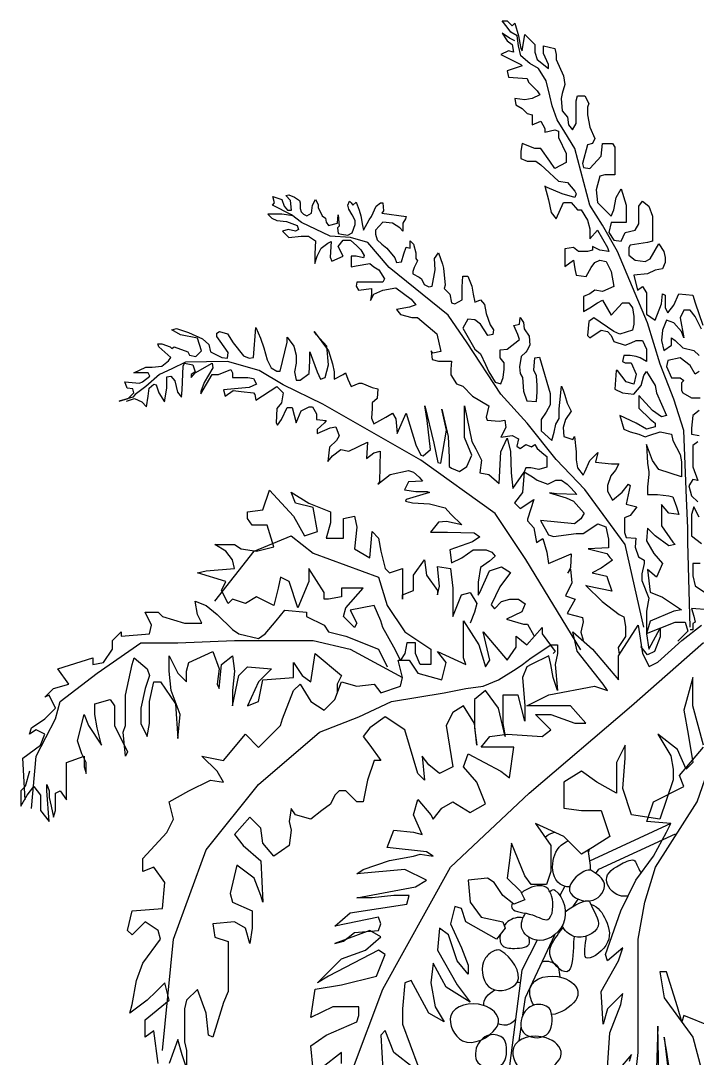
# Model space of a CAD drawing. Header units: metres. Extents: x -109 to 591, y -5 to 592.
# Drawn here: x 515.646 to 516.591, y 9.124 to 10.574 of the extents above; entities that cross this region are included whole.
import ezdxf

# ---------------------------------------------------------------- set-up
doc = ezdxf.new("R2010")
doc.units = ezdxf.units.M
doc.header["$LTSCALE"] = 0.03
doc.layers.add('ARBOLES', color=118, linetype='Continuous')

# ---------------------------------------------------------------- blocks, each defined once
blk = doc.blocks.new('palm1')
at = {"layer": 'ARBOLES', "color": 104}
for points in [[(295.7854, 23.1446), (295.7903, 23.3101), (295.7903, 23.3369), (295.7927, 23.3953), (295.7976, 23.5267), (295.817, 23.5875), (295.8438, 23.6557), (295.8682, 23.736), (295.9266, 23.8747), (295.9559, 23.9258), (295.9802, 23.9647), (296.0094, 24.0742), (296.0289, 24.1059), (296.0435, 24.1302), (296.0533, 24.157), (296.0581, 24.1765), (296.0654, 24.2057), (296.08, 24.23), (296.0971, 24.2397), (296.1141, 24.2543), (296.119, 24.2738), (296.1214, 24.2933), (296.1336, 24.3006), (296.1409, 24.3103), (296.1507, 24.3225), (296.1409, 24.3225), (296.1312, 24.3127), (296.1263, 24.3176), (296.119, 24.2933), (296.1166, 24.2787), (296.1141, 24.2689), (296.1117, 24.2641), (296.1068, 24.2957), (296.0874, 24.2762), (296.0874, 24.2665), (296.0874, 24.2616), (296.0825, 24.247), (296.0606, 24.23), (296.0606, 24.2373), (296.0703, 24.2592), (296.0703, 24.2738), (296.0484, 24.2689), (296.046, 24.2568), (296.046, 24.247), (296.0313, 24.2154), (296.0289, 24.1984), (296.0338, 24.1813), (296.0362, 24.1716), (296.0338, 24.1473), (296.024, 24.1351), (296.0216, 24.1205), (296.0143, 24.1107), (296.007, 24.1229), (296.007, 24.1521), (296.007, 24.1667), (296.0046, 24.1765), (295.9899, 24.1765), (295.9826, 24.1619), (295.9851, 24.1546), (295.9851, 24.14), (295.9802, 24.1156), (295.9705, 24.0937), (295.9753, 24.084), (295.9851, 24.0815), (295.9948, 24.045), (295.9924, 24.0377), (295.9802, 24.0353), (295.9583, 24.0596), (295.9559, 24.084), (295.9485, 24.084), (295.9364, 24.084), (295.9315, 24.0767), (295.9315, 24.0669), (295.9315, 24.0548), (295.9315, 24.0377), (295.9315, 24.0231), (295.951, 24.0231), (295.9607, 24.0207), (295.968, 23.9939), (295.9656, 23.9696), (295.9583, 23.9623), (295.9388, 23.9428), (295.9339, 23.955), (295.9291, 23.9793), (295.9193, 23.9964), (295.9096, 23.9647), (295.9096, 23.9404), (295.9096, 23.9307), (295.9388, 23.9307), (295.9437, 23.9112), (295.9339, 23.8966), (295.9193, 23.8942), (295.912, 23.9112), (295.8925, 23.9161), (295.8852, 23.9282), (295.8852, 23.9623), (295.8779, 23.972), (295.8658, 23.9623), (295.8584, 23.9428), (295.8584, 23.9234), (295.8584, 23.8942), (295.8682, 23.8917), (295.9023, 23.8869), (295.9047, 23.882), (295.9047, 23.8674), (295.8925, 23.8577), (295.8731, 23.8552), (295.8633, 23.8601), (295.8463, 23.8893), (295.8365, 23.8747), (295.8341, 23.8625), (295.8341, 23.8528), (295.839, 23.8406), (295.8536, 23.8382), (295.8682, 23.8309), (295.895, 23.8285), (295.8877, 23.7993), (295.8779, 23.8066), (295.8706, 23.7944), (295.8706, 23.7652), (295.8706, 23.753), (295.8536, 23.7408), (295.8414, 23.7725), (295.839, 23.792), (295.8341, 23.7895), (295.8341, 23.7652), (295.8292, 23.7555), (295.817, 23.7701), (295.8073, 23.792), (295.7805, 23.7895), (295.7757, 23.7749), (295.761, 23.7311)], [(295.7635, 23.7238), (295.7757, 23.7482), (295.7854, 23.7603), (295.7976, 23.7603), (295.8049, 23.7457), (295.7976, 23.7068), (295.8024, 23.7189), (295.817, 23.736), (295.8317, 23.7408), (295.839, 23.7214), (295.8414, 23.7019), (295.8365, 23.6824), (295.8219, 23.6922), (295.8219, 23.7068), (295.8146, 23.7019), (295.8, 23.6873), (295.7781, 23.6824), (295.7683, 23.6727)], [(295.7683, 23.6411), (295.7757, 23.6362), (295.7854, 23.6532), (295.8049, 23.6678), (295.8292, 23.663), (295.8317, 23.6508), (295.8219, 23.6289), (295.8049, 23.6289), (295.7976, 23.624), (295.8024, 23.6192), (295.8024, 23.6046), (295.8, 23.5997), (295.783, 23.59), (295.7659, 23.59)], [(295.7683, 23.5656), (295.7805, 23.5559), (295.783, 23.5316), (295.783, 23.5194), (295.7683, 23.517)], [(295.7708, 23.5048), (295.7805, 23.4975), (295.7805, 23.4561), (295.7708, 23.4294), (295.7805, 23.4318), (295.7878, 23.4196), (295.783, 23.4002), (295.7708, 23.388)], [(295.7683, 23.3588), (295.7781, 23.3783), (295.783, 23.3636), (295.783, 23.3369), (295.783, 23.3223), (295.7635, 23.3077)], [(295.7659, 23.2687), (295.7805, 23.2687), (295.7805, 23.2444), (295.7757, 23.2249), (295.7537, 23.2103)], [(295.7489, 23.1787), (295.783, 23.1811), (295.7781, 23.1665), (295.7757, 23.1544), (295.7805, 23.1519), (295.7805, 23.1398), (295.7854, 23.1398)], [(296.1263, 24.2835), (296.1361, 24.2884), (296.1507, 24.2981), (296.1409, 24.2835), (296.1312, 24.2762), (296.1287, 24.2616), (296.1385, 24.2641), (296.1531, 24.2568), (296.1141, 24.2373), (296.1117, 24.2349), (296.1409, 24.2251), (296.1385, 24.213), (296.102, 24.2105), (296.0995, 24.2032), (296.0825, 24.1862), (296.0776, 24.1789), (296.0922, 24.1716), (296.1068, 24.1692), (296.1263, 24.1716), (296.1239, 24.1594), (296.1117, 24.1521), (296.102, 24.1424), (296.0922, 24.14), (296.0922, 24.1205), (296.0752, 24.1278), (296.0679, 24.1132), (296.0679, 24.1059), (296.0484, 24.1107), (296.0411, 24.1083), (296.0411, 24.0961), (296.0265, 24.0645), (296.0265, 24.0475), (296.0484, 24.0353), (296.0581, 24.0499), (296.0752, 24.0742), (296.0874, 24.0742), (296.1117, 24.084), (296.1141, 24.0694), (296.1141, 24.0548), (296.102, 24.0499), (296.0922, 24.0499), (296.0849, 24.0499), (296.0752, 24.0426), (296.0679, 24.0353), (296.0411, 24.011), (296.024, 24.0085), (296.0094, 23.9915), (296.007, 23.9866), (296.0094, 23.9793), (296.0338, 23.9866), (296.063, 23.9988), (296.0679, 24.0012), (296.0606, 23.9745), (296.0557, 23.9501), (296.046, 23.938), (296.0313, 23.9696), (296.0167, 23.9696), (296.0046, 23.955), (295.9973, 23.955), (295.9851, 23.9355), (295.9802, 23.9185), (295.9802, 23.899), (295.9656, 23.9161), (295.9559, 23.899), (295.9461, 23.882), (295.9437, 23.8747), (295.9607, 23.8771), (295.9753, 23.8844), (295.9753, 23.8771), (295.9851, 23.8747), (295.9948, 23.8747), (296.0021, 23.8747), (296.0119, 23.882), (296.0289, 23.8796), (296.0289, 23.865), (296.0289, 23.8455), (296.0119, 23.8577), (296.0094, 23.8406), (296.007, 23.8285), (295.9875, 23.826), (295.9778, 23.8431), (295.9705, 23.8528), (295.9607, 23.8577), (295.9485, 23.8552), (295.9388, 23.8358), (295.9339, 23.8066), (295.9559, 23.7968), (295.9705, 23.7993), (295.9802, 23.792), (295.9924, 23.7871), (295.9924, 23.7579), (295.9802, 23.7652), (295.9656, 23.7749), (295.9559, 23.7798), (295.9388, 23.7506), (295.9169, 23.7749), (295.9047, 23.7749), (295.8974, 23.7652), (295.895, 23.7482), (295.895, 23.7335), (295.8974, 23.7214), (295.9218, 23.7141), (295.9339, 23.7189), (295.9729, 23.7457), (295.9826, 23.7384), (295.9851, 23.7116), (295.9802, 23.7068), (295.9583, 23.7214), (295.9461, 23.7189), (295.9388, 23.7116), (295.9339, 23.6995), (295.912, 23.6922), (295.8998, 23.697), (295.8901, 23.7019), (295.8779, 23.7019), (295.8706, 23.6849), (295.8706, 23.6751), (295.8706, 23.6605), (295.8828, 23.6678), (295.8901, 23.6703), (295.9023, 23.6727), (295.9145, 23.6727), (295.9169, 23.6605), (295.912, 23.6581), (295.8998, 23.6581), (295.8901, 23.6362), (295.895, 23.6167), (295.9096, 23.6216), (295.9266, 23.6435), (295.9291, 23.6435), (295.9315, 23.607), (295.9169, 23.5997), (295.895, 23.5973), (295.8804, 23.6143), (295.8755, 23.6338), (295.8706, 23.6411), (295.8536, 23.6143), (295.8511, 23.5997), (295.8317, 23.5559), (295.8414, 23.5535), (295.8584, 23.5656), (295.8852, 23.5948), (295.8852, 23.5705), (295.8633, 23.5486), (295.8536, 23.5413), (295.8536, 23.534), (295.8706, 23.5291), (295.8901, 23.5413), (295.9218, 23.5559), (295.9145, 23.5291), (295.9023, 23.5243), (295.8852, 23.5194), (295.8731, 23.5145), (295.8658, 23.517), (295.8438, 23.5243), (295.8219, 23.5194), (295.8195, 23.5072), (295.8049, 23.4805), (295.8024, 23.4659), (295.8024, 23.4367), (295.8463, 23.4513), (295.8584, 23.4683), (295.8706, 23.4999), (295.8682, 23.4634), (295.8658, 23.4464), (295.8658, 23.4415), (295.8682, 23.4172), (295.8682, 23.4026), (295.8487, 23.4026), (295.8268, 23.4002), (295.8195, 23.3977), (295.8122, 23.3783), (295.8073, 23.3636), (295.8268, 23.3661), (295.8414, 23.3831), (295.8414, 23.3417), (295.8195, 23.3101), (295.8146, 23.3052), (295.8268, 23.3028), (295.8536, 23.3223), (295.8682, 23.3369), (295.8706, 23.3125), (295.856, 23.2882), (295.839, 23.2687), (295.8511, 23.242), (295.8682, 23.2566), (295.8633, 23.2128), (295.839, 23.203), (295.8024, 23.1787), (295.817, 23.1763), (295.8633, 23.1568), (295.8706, 23.1325), (295.8146, 23.1544), (295.7951, 23.1544), (295.7903, 23.1373), (295.8097, 23.1179)], [(295.8755, 23.1446), (295.912, 23.3052), (295.9899, 23.4123), (296.046, 23.4707), (296.102, 23.5413), (296.1531, 23.5973), (296.2188, 23.697), (296.2554, 23.7506), (296.3698, 23.8431), (296.4112, 23.8917), (296.4453, 23.9015), (296.4843, 23.9039), (296.5403, 23.9307), (296.5598, 23.9453), (296.5963, 23.9647), (296.5929, 23.969), (296.596, 23.9815), (296.5787, 23.9753), (296.574, 23.9627), (296.5677, 23.9548), (296.5599, 23.9548), (296.5615, 23.9737), (296.5709, 23.9831), (296.5646, 23.9847), (296.5536, 23.98), (296.5442, 23.9737), (296.5426, 23.969), (296.5426, 23.958), (296.541, 23.9517), (296.5363, 23.947), (296.5301, 23.9439), (296.5206, 23.9486), (296.5191, 23.9643), (296.5128, 23.9753), (296.5081, 23.9658), (296.5081, 23.9596), (296.5002, 23.9439), (296.4939, 23.9392), (296.4924, 23.9313), (296.4877, 23.925), (296.4704, 23.9297), (296.4688, 23.9454), (296.4672, 23.9235), (296.4704, 23.9203), (296.4688, 23.9093), (296.4625, 23.9078), (296.45, 23.9062), (296.4421, 23.9109), (296.4358, 23.9266), (296.4358, 23.9344), (296.4421, 23.9454), (296.4484, 23.9564), (296.45, 23.9643), (296.4468, 23.9721), (296.4437, 23.969), (296.4405, 23.9643), (296.4343, 23.9705), (296.428, 23.9548), (296.4248, 23.9439), (296.4217, 23.925), (296.4201, 23.9156), (296.4091, 23.936), (296.4044, 23.9423), (296.395, 23.9627), (296.3871, 23.969), (296.3824, 23.969), (296.3809, 23.9533), (296.384, 23.9486), (296.3369, 23.9423), (296.3385, 23.9376), (296.3432, 23.9297), (296.3432, 23.914), (296.3495, 23.9203), (296.3636, 23.9297), (296.3824, 23.9313), (296.3966, 23.9156), (296.3966, 23.9078), (296.3934, 23.8968), (296.384, 23.8889), (296.3746, 23.8811), (296.3589, 23.8623), (296.3557, 23.8528), (296.3463, 23.8544), (296.3416, 23.8701), (296.3369, 23.8827), (296.329, 23.8811), (296.329, 23.8952), (296.3228, 23.8889), (296.3181, 23.8717), (296.3181, 23.8607), (296.3149, 23.856), (296.3212, 23.8434), (296.3243, 23.8356), (296.3243, 23.8309), (296.3118, 23.8246), (296.3071, 23.8215), (296.3023, 23.8105), (296.2929, 23.8058), (296.2866, 23.8073), (296.2804, 23.8387), (296.2819, 23.8607), (296.2741, 23.8717), (296.2662, 23.8497), (296.2647, 23.8419), (296.2615, 23.8089), (296.2631, 23.8026), (296.2521, 23.7916), (296.249, 23.7744), (296.2427, 23.7728), (296.2285, 23.7807), (296.2285, 23.8058), (296.227, 23.8262), (296.2175, 23.8262), (296.2097, 23.8073), (296.2066, 23.7916), (296.2034, 23.7759), (296.1924, 23.7807), (296.1846, 23.7712), (296.1814, 23.754), (296.1736, 23.732), (296.1673, 23.7226), (296.1689, 23.7132), (296.1783, 23.7116), (296.1924, 23.7336), (296.2034, 23.7414), (296.2175, 23.743), (296.227, 23.7257), (296.2034, 23.6849), (296.1924, 23.6755), (296.183, 23.6551), (296.1767, 23.641), (296.1642, 23.6206), (296.1532, 23.6174), (296.1485, 23.63), (296.1469, 23.6457), (296.1469, 23.6582), (296.1547, 23.6677), (296.1547, 23.6834), (296.1406, 23.6849), (296.117, 23.7038), (296.1202, 23.7132), (296.128, 23.7304), (296.117, 23.7336), (296.1155, 23.7461), (296.1092, 23.7367), (296.1076, 23.7242), (296.0982, 23.71), (296.0966, 23.6928), (296.1029, 23.6818), (296.1045, 23.6786), (296.1139, 23.6708), (296.117, 23.6504), (296.1155, 23.6378), (296.1108, 23.63), (296.1092, 23.6033), (296.1029, 23.5845), (296.0841, 23.5829), (296.0825, 23.6017), (296.0825, 23.6143), (296.0841, 23.6331), (296.0888, 23.6441), (296.0872, 23.6677), (296.0778, 23.6692), (296.0746, 23.6582), (296.0574, 23.5986), (296.0574, 23.5766), (296.0652, 23.5625), (296.0746, 23.5484), (296.0746, 23.5264), (296.0542, 23.5076), (296.0495, 23.5233), (296.0464, 23.539), (296.0401, 23.55), (296.0401, 23.5688), (296.0385, 23.5813), (296.0354, 23.6127), (296.0322, 23.6049), (296.0291, 23.5955), (296.0244, 23.5798), (296.0165, 23.5641), (296.0275, 23.5484), (296.0322, 23.5327), (296.0307, 23.5154), (296.0134, 23.5092), (296.0103, 23.5154), (296.0071, 23.4856), (296.0071, 23.4825), (296.0071, 23.4699), (296.004, 23.4542), (295.993, 23.4401), (295.9898, 23.4464), (295.9804, 23.4684), (295.9647, 23.484), (295.9694, 23.4652), (295.938, 23.4621), (295.9239, 23.4621), (295.9302, 23.4495), (295.9396, 23.4385), (295.9459, 23.4197), (295.9459, 23.4087), (295.9365, 23.3915), (295.9176, 23.4071), (295.905, 23.4228), (295.9019, 23.4197), (295.9098, 23.3836), (295.8893, 23.3789), (295.9019, 23.3616), (295.9129, 23.3569), (295.9129, 23.3287), (295.9098, 23.3193), (295.8909, 23.3177), (295.8925, 23.3004), (295.886, 23.2813), (295.875, 23.275), (295.875, 23.2687), (295.8797, 23.2483), (295.8797, 23.2358), (295.8656, 23.2013), (295.8703, 23.1762), (295.8703, 23.1714), (295.8703, 23.151), (295.8703, 23.1322), (295.8656, 23.1024), (295.8436, 23.1432), (295.8436, 23.1259), (295.8546, 23.0977), (295.8687, 23.0914), (295.8813, 23.1071)], [(296.5567, 23.9437), (296.5787, 23.9469), (296.6054, 23.9469), (296.5976, 23.939), (296.5882, 23.9343), (296.5693, 23.9328), (296.5489, 23.9249), (296.5458, 23.9171), (296.552, 23.9139), (296.5662, 23.9171), (296.5772, 23.9139), (296.5646, 23.9014), (296.541, 23.9045), (296.5269, 23.9045), (296.5128, 23.8951), (296.5143, 23.87), (296.5143, 23.8512), (296.5096, 23.8653), (296.5018, 23.881), (296.4892, 23.8904), (296.4829, 23.8935), (296.4845, 23.8637), (296.4814, 23.8559), (296.4594, 23.8653), (296.4688, 23.8841), (296.4594, 23.8967), (296.4452, 23.8967), (296.4327, 23.8857), (296.4248, 23.8778), (296.4186, 23.8668), (296.4201, 23.8621), (296.4343, 23.8653), (296.4437, 23.8653), (296.4437, 23.8449), (296.4343, 23.8464), (296.4076, 23.8512), (296.3997, 23.8449), (296.3903, 23.8386), (296.3793, 23.8213), (296.3824, 23.8151), (296.4013, 23.8151), (296.4327, 23.8151), (296.4343, 23.8072), (296.4295, 23.7994), (296.4044, 23.8025), (296.4044, 23.7915), (296.406, 23.779), (296.3997, 23.7915), (296.3824, 23.7994), (296.3573, 23.8041), (296.3275, 23.7821), (296.318, 23.7711), (296.3306, 23.7664), (296.3557, 23.7617), (296.3479, 23.7523), (296.3259, 23.746), (296.3149, 23.746), (296.2772, 23.7146), (296.2694, 23.6801), (296.2851, 23.677), (296.2882, 23.6817), (296.2866, 23.6644), (296.2741, 23.6613), (296.249, 23.6613), (296.2505, 23.6456), (296.2505, 23.6346), (296.2395, 23.6173), (296.227, 23.6126), (296.2081, 23.5938), (296.1767, 23.5749), (296.1814, 23.553), (296.1799, 23.5467), (296.1563, 23.5451), (296.1453, 23.5467), (296.1437, 23.5326), (296.1532, 23.5137), (296.1312, 23.5169), (296.1186, 23.5106), (296.1218, 23.4965), (296.1155, 23.4918), (296.1045, 23.4996), (296.0935, 23.4949), (296.0872, 23.4996), (296.0825, 23.4918), (296.0699, 23.4808), (296.0636, 23.4761), (296.0636, 23.4557), (296.0794, 23.451), (296.0951, 23.4541), (296.1045, 23.4541), (296.1076, 23.4463), (296.0919, 23.4368), (296.0825, 23.4306), (296.0621, 23.4227), (296.0464, 23.4306), (296.0354, 23.4306), (296.0244, 23.4227), (296.0165, 23.4149), (296.0055, 23.4023), (296.0448, 23.4039), (296.0589, 23.4055), (296.026, 23.396), (296.0118, 23.3898), (295.9914, 23.3662), (295.9977, 23.3552), (296.0103, 23.3458), (296.0762, 23.3521), (296.0605, 23.3239), (296.0511, 23.3207), (296.0071, 23.327), (295.993, 23.327), (295.9647, 23.3458), (295.949, 23.3395), (295.9443, 23.316), (295.9443, 23.2987), (295.9836, 23.2972), (295.9474, 23.2878), (295.9412, 23.2799), (295.9364, 23.2752), (295.9584, 23.2595), (295.9757, 23.2501), (295.9474, 23.2438), (295.9459, 23.2391), (295.9378, 23.215), (295.9849, 23.2244), (295.9881, 23.2259), (295.9567, 23.1946), (295.9237, 23.1694), (295.9143, 23.1647), (295.9111, 23.1459), (295.9111, 23.1271), (295.9252, 23.1051), (295.9237, 23.0925)]]:
    blk.add_lwpolyline(points, dxfattribs=at)
at = {"layer": 'ARBOLES', "color": 85}
for points in [[(295.9977, 23.1006), (296.1045, 23.2764), (296.1642, 23.3658), (296.3087, 23.4694), (296.4987, 23.5777), (296.5756, 23.6154), (296.6227, 23.6436), (296.684, 23.6609), (296.7656, 23.6593), (296.7923, 23.6467), (296.8159, 23.6358), (296.8426, 23.6122), (296.863, 23.5965), (296.8677, 23.5918), (296.8944, 23.584), (296.8771, 23.5887), (296.8708, 23.595), (296.8661, 23.5997), (296.8677, 23.6075), (296.8787, 23.6091), (296.8834, 23.6216), (296.8551, 23.6185), (296.8489, 23.6216), (296.8347, 23.6326), (296.8379, 23.6389), (296.8661, 23.6389), (296.8426, 23.6499), (296.83, 23.6499), (296.8112, 23.6515), (296.7986, 23.6624), (296.7939, 23.6687), (296.8175, 23.6891), (296.819, 23.6954), (296.8112, 23.6954), (296.7955, 23.6891), (296.7923, 23.686), (296.7876, 23.6891), (296.7609, 23.6797), (296.7578, 23.6734), (296.7452, 23.6703), (296.7342, 23.6813), (296.7421, 23.7064), (296.7751, 23.7127), (296.7923, 23.7221), (296.7829, 23.7252), (296.7594, 23.7174), (296.7327, 23.7048), (296.7201, 23.6938), (296.717, 23.6797), (296.695, 23.6687), (296.684, 23.6671), (296.6824, 23.6781), (296.6981, 23.7001), (296.7044, 23.7095), (296.7044, 23.7158), (296.6997, 23.7189), (296.684, 23.7142), (296.673, 23.697), (296.6526, 23.6719), (296.6416, 23.6671), (296.6337, 23.6687), (296.629, 23.7268), (296.6196, 23.7064), (296.6133, 23.6875), (296.607, 23.664), (296.5992, 23.6483), (296.5882, 23.642), (296.5819, 23.642), (296.5678, 23.6985), (296.5678, 23.7079), (296.5552, 23.6907), (296.5505, 23.6734), (296.5505, 23.6577), (296.5536, 23.6405), (296.5505, 23.6248), (296.5426, 23.6248), (296.5254, 23.6373), (296.5238, 23.6624), (296.5238, 23.6797), (296.5191, 23.6656), (296.5097, 23.6405), (296.5034, 23.6263), (296.494, 23.6295), (296.4877, 23.6546), (296.4908, 23.6907), (296.5112, 23.7127), (296.5159, 23.7189), (296.4877, 23.6813), (296.4798, 23.6562), (296.4767, 23.6405), (296.4767, 23.6263), (296.4594, 23.6358), (296.4547, 23.6389), (296.45, 23.6263), (296.4437, 23.6122), (296.428, 23.6185), (296.4233, 23.6185), (296.4029, 23.6106), (296.3919, 23.6075), (296.3935, 23.5887), (296.4029, 23.5808), (296.4029, 23.5698), (296.4044, 23.551), (296.3997, 23.54), (296.3762, 23.5526), (296.3636, 23.5604), (296.3573, 23.5494), (296.3542, 23.5212), (296.3369, 23.5604), (296.3181, 23.4992), (296.3087, 23.4788), (296.3039, 23.4773), (296.2898, 23.4898), (296.2961, 23.5463), (296.3008, 23.5746), (296.2835, 23.5024), (296.2757, 23.4647), (296.2694, 23.4631), (296.2584, 23.5275), (296.2678, 23.5683), (296.2553, 23.5149), (296.2537, 23.4741), (296.2537, 23.4569), (296.249, 23.4537), (296.2333, 23.4474), (296.2191, 23.4569), (296.2097, 23.4788), (296.2239, 23.5133), (296.2239, 23.5604), (296.2239, 23.5746), (296.2097, 23.5055), (296.2019, 23.4914), (296.1909, 23.4694), (296.194, 23.4443), (296.1767, 23.4412), (296.1563, 23.4239), (296.1532, 23.4851), (296.1406, 23.5118), (296.1343, 23.4867), (296.1328, 23.4443), (296.1296, 23.4145), (296.1076, 23.4459), (296.1108, 23.4066), (296.1265, 23.3862), (296.1155, 23.3752), (296.0888, 23.3925), (296.1014, 23.3548), (296.1014, 23.3517), (296.0888, 23.3376), (296.0841, 23.3093), (296.0715, 23.3172), (296.0637, 23.2905), (296.0605, 23.2685), (296.0166, 23.2874), (296.0181, 23.2607), (296.0228, 23.2497), (296.0181, 23.2575), (296.015, 23.2309), (296.0276, 23.2058), (296.0087, 23.1995), (296.0244, 23.1712), (295.9946, 23.1634), (295.993, 23.1555), (295.9977, 23.1351), (295.993, 23.1194)], [(296.8803, 23.584), (296.8646, 23.5887), (296.8504, 23.5824), (296.841, 23.573), (296.8379, 23.5934), (296.8363, 23.6091), (296.8269, 23.6169), (296.8222, 23.6154), (296.8175, 23.5997), (296.8065, 23.5824), (296.8018, 23.6091), (296.8018, 23.631), (296.7939, 23.6326), (296.786, 23.6232), (296.7813, 23.6012), (296.7735, 23.5918), (296.7719, 23.6059), (296.7703, 23.6515), (296.7672, 23.6577), (296.7515, 23.6546), (296.7468, 23.6405), (296.7546, 23.6358), (296.7546, 23.6295), (296.7468, 23.6389), (296.7138, 23.6577), (296.7122, 23.6483), (296.7295, 23.6201), (296.7358, 23.6028), (296.7358, 23.5981), (296.7138, 23.6358), (296.7012, 23.6358), (296.6777, 23.6452), (296.6745, 23.6389), (296.6745, 23.6295), (296.6447, 23.6295), (296.6337, 23.6279), (296.6274, 23.6169), (296.6416, 23.6106), (296.6918, 23.6059), (296.6887, 23.5934), (296.673, 23.6044), (296.6573, 23.6028), (296.6337, 23.5997), (296.6306, 23.5965), (296.629, 23.5855), (296.5882, 23.6122), (296.5756, 23.5997), (296.5788, 23.5808), (296.5882, 23.5698), (296.5897, 23.5416), (296.5866, 23.5369), (296.5788, 23.5479), (296.5678, 23.5714), (296.5583, 23.5714), (296.5505, 23.5416), (296.5411, 23.5651), (296.5254, 23.573), (296.5191, 23.573), (296.5112, 23.5589), (296.5112, 23.5479), (296.4924, 23.5463), (296.4955, 23.5416), (296.5097, 23.529), (296.5097, 23.5212), (296.4845, 23.5322), (296.4735, 23.5337), (296.4673, 23.5165), (296.472, 23.5071), (296.4861, 23.4945), (296.4892, 23.4663), (296.4798, 23.4773), (296.4641, 23.4898), (296.4484, 23.4867), (296.4123, 23.5039), (296.4139, 23.4725), (296.3997, 23.4835), (296.3872, 23.4867), (296.3887, 23.427), (296.3919, 23.4223), (296.3683, 23.4412), (296.3322, 23.449), (296.3228, 23.4459), (296.3118, 23.4365), (296.3055, 23.4286), (296.3322, 23.427), (296.3401, 23.4113), (296.3181, 23.4082), (296.2961, 23.4082), (296.2914, 23.4066), (296.3369, 23.3925), (296.3385, 23.3894), (296.3244, 23.3862), (296.2914, 23.3847), (296.2615, 23.3768), (296.2505, 23.3643), (296.2286, 23.3439), (296.2584, 23.3501), (296.2741, 23.3486), (296.2898, 23.3297), (296.2788, 23.3297), (296.2568, 23.3297), (296.205, 23.3282), (296.194, 23.3203), (296.2081, 23.3109), (296.2521, 23.2952), (296.249, 23.2701), (296.2286, 23.2795), (296.2066, 23.2952), (296.194, 23.2952), (296.1815, 23.2952), (296.1705, 23.2905), (296.1642, 23.2827), (296.1752, 23.2732), (296.1924, 23.2607), (296.1972, 23.2324), (296.1972, 23.2073), (296.194, 23.212), (296.1752, 23.2544), (296.1516, 23.2623), (296.1343, 23.2513), (296.1548, 23.223), (296.172, 23.1885), (296.1657, 23.1806), (296.1516, 23.1948), (296.1359, 23.1995), (296.1186, 23.1995), (296.1061, 23.1901), (296.1124, 23.1744), (296.1422, 23.1602), (296.1092, 23.1508), (296.1014, 23.1508), (296.0888, 23.1289)]]:
    blk.add_lwpolyline(points, dxfattribs=at)
at = {"layer": 'ARBOLES', "color": 108}
blk.add_lwpolyline([(296.7083, 23.1952), (296.6321, 23.2925), (296.5601, 23.3222), (296.5177, 23.2883), (296.3906, 23.2417), (296.3737, 23.1867), (296.3398, 23.1359), (296.289, 23.102), (296.289, 23.0724), (296.3101, 23.0724), (296.3186, 23.0936), (296.3186, 23.1147), (296.3356, 23.1147), (296.3398, 23.0936), (296.3483, 23.0809), (296.361, 23.1063), (296.3822, 23.1444), (296.3864, 23.1571), (296.3991, 23.1867), (296.4457, 23.1782), (296.433, 23.1528), (296.4372, 23.1444), (296.4584, 23.1655), (296.4542, 23.1825), (296.4203, 23.2206), (296.4626, 23.2206), (296.4626, 23.2036), (296.4881, 23.1994), (296.4965, 23.1994), (296.4965, 23.2121), (296.5262, 23.2587), (296.5262, 23.2333), (296.5474, 23.1825), (296.5643, 23.2333), (296.5813, 23.2417), (296.5855, 23.2206), (296.594, 23.1867), (296.6279, 23.2036), (296.649, 23.1909), (296.6745, 23.1994), (296.6829, 23.1909), (296.6956, 23.2163), (296.6872, 23.2333), (296.7422, 23.2502), (296.7253, 23.2544), (296.6702, 23.2587), (296.6745, 23.2756), (296.6872, 23.2925), (296.7083, 23.3052), (296.6702, 23.3052), (296.6575, 23.2968), (296.6279, 23.2925), (296.594, 23.301), (296.6067, 23.3433), (296.6363, 23.3433), (296.6448, 23.356), (296.6448, 23.3687), (296.6151, 23.373), (296.6024, 23.4111), (296.5558, 23.3603), (296.5347, 23.3222), (296.5092, 23.3306), (296.5177, 23.3772), (296.5516, 23.3857), (296.5601, 23.4068), (296.5262, 23.3857), (296.4838, 23.3687), (296.4838, 23.3476), (296.4923, 23.3179), (296.4584, 23.3179), (296.4584, 23.356), (296.4372, 23.3603), (296.433, 23.3391), (296.4372, 23.2968), (296.4076, 23.2798), (296.4033, 23.3306), (296.3906, 23.3179), (296.3864, 23.2925), (296.3779, 23.2587), (296.3694, 23.2502), (296.344, 23.2587), (296.344, 23.2502), (296.344, 23.1994), (296.344, 23.2079), (296.3228, 23.2163), (296.3228, 23.246), (296.3017, 23.2756), (296.2974, 23.246), (296.2762, 23.2163), (296.2762, 23.2079), (296.272, 23.2248), (296.2762, 23.2629), (296.2508, 23.2587), (296.2466, 23.2206), (296.2466, 23.2036), (296.2466, 23.174), (296.2466, 23.1655), (296.2296, 23.2079), (296.2127, 23.2121), (296.2, 23.1909), (296.2042, 23.174), (296.2127, 23.1528)], dxfattribs=at)
at = {"layer": 'ARBOLES', "color": 92}
for points in [[(297.0769, 22.8099), (297.0811, 22.8904), (297.0472, 22.9158), (297.0388, 22.9369), (297.0557, 22.9454), (297.0684, 22.9369), (297.0642, 22.9496), (297.0388, 22.9666), (297.0176, 22.9877), (297.0303, 23.0131), (297.0388, 23.0089), (297.0218, 23.0258), (296.9922, 23.0343), (297.0133, 23.0639), (296.9456, 23.0851), (296.9456, 23.0724), (296.9244, 23.0766), (296.9074, 23.102), (296.9074, 23.119), (296.8905, 23.1359), (296.8905, 23.1274), (296.8354, 23.1317), (296.8312, 23.1486), (296.8439, 23.174), (296.8185, 23.174), (296.81, 23.1655), (296.7676, 23.1528), (296.7338, 23.1528), (296.7422, 23.1698), (296.7465, 23.1952), (296.7253, 23.1867), (296.7041, 23.1698), (296.6745, 23.1401), (296.6617, 23.1317), (296.6236, 23.1232), (296.6109, 23.1317), (296.5897, 23.1571), (296.5728, 23.1782), (296.5304, 23.174), (296.5304, 23.1655), (296.4965, 23.1486), (296.4881, 23.1359), (296.4542, 23.1274), (296.3906, 23.102), (296.3737, 23.0682)], [(296.4415, 22.2852), (296.3822, 22.4418), (296.2508, 22.6789), (296.0983, 22.8228), (295.8992, 22.9921), (295.7594, 23.1149)], [(295.7594, 22.9159), (295.7806, 22.9921), (295.7806, 23.0472), (295.7976, 22.9837), (295.7891, 22.9371), (295.7806, 22.8821), (295.7933, 22.8694), (295.8103, 22.9075), (295.8484, 22.9371), (295.823, 22.8948), (295.8187, 22.8694), (295.8187, 22.8482), (295.8442, 22.772), (295.8992, 22.7805), (295.9162, 22.8313), (295.9119, 22.8905), (295.9119, 22.9159), (295.9289, 22.8821), (295.9289, 22.8228), (295.967, 22.844), (295.9967, 22.8651), (296.0306, 22.844), (296.0306, 22.7932), (295.9967, 22.7889), (295.9585, 22.7889), (295.9416, 22.7381), (295.9755, 22.717), (295.9967, 22.7043), (296.0306, 22.7381), (296.0856, 22.7635), (296.056, 22.7212), (296.056, 22.7085), (296.056, 22.6704), (296.0644, 22.645), (296.0941, 22.645), (296.1068, 22.6619), (296.1322, 22.7254), (296.1365, 22.6916), (296.1407, 22.6577), (296.1153, 22.6323), (296.1068, 22.6154), (296.128, 22.6069), (296.1492, 22.6238), (296.1661, 22.6492), (296.1788, 22.6577), (296.2169, 22.6535), (296.2127, 22.6111), (296.1915, 22.5815), (296.1492, 22.573), (296.1449, 22.5603), (296.1619, 22.5392), (296.2212, 22.573), (296.2297, 22.5984), (296.2424, 22.6027), (296.2508, 22.5688), (296.2297, 22.5222), (296.2169, 22.4884), (296.2169, 22.4714), (296.2381, 22.4968), (296.2551, 22.5476), (296.272, 22.5603), (296.2763, 22.518), (296.2381, 22.4503), (296.2127, 22.4164), (296.2593, 22.446), (296.2847, 22.4926), (296.289, 22.4545), (296.2805, 22.4079), (296.2635, 22.3783), (296.2932, 22.3952), (296.3271, 22.4587), (296.3398, 22.4545), (296.344, 22.4037), (296.344, 22.3741), (296.3144, 22.2936)], [(296.3229, 22.2894), (296.361, 22.319), (296.3779, 22.3614), (296.3864, 22.3529), (296.3822, 22.2852)], [(296.4626, 22.2979), (296.4626, 22.319), (296.5008, 22.2894)], [(296.5177, 22.2852), (296.522, 22.3317), (296.4923, 22.3529), (296.433, 22.3783), (296.4288, 22.391), (296.4288, 22.4079), (296.4796, 22.4079), (296.522, 22.3868), (296.5135, 22.4418), (296.4626, 22.4503), (296.3949, 22.4672), (296.3779, 22.5095), (296.3906, 22.518), (296.4881, 22.4672), (296.5092, 22.4545), (296.4626, 22.5011), (296.416, 22.518), (296.3864, 22.5434), (296.4076, 22.5561), (296.4754, 22.5307), (296.4584, 22.5349), (296.4372, 22.5519), (296.3906, 22.5561), (296.3864, 22.5688), (296.3906, 22.5815), (296.4754, 22.5646), (296.4457, 22.59), (296.3356, 22.6069), (296.3313, 22.6238), (296.361, 22.6238), (296.4033, 22.6196), (296.433, 22.6196), (296.3186, 22.6408), (296.2974, 22.6535), (296.3398, 22.6746), (296.433, 22.6662), (296.4203, 22.6746), (296.3694, 22.6916), (296.3229, 22.7), (296.3101, 22.7043), (296.2847, 22.7), (296.2974, 22.7085), (296.3737, 22.717), (296.361, 22.7508), (296.3229, 22.7466), (296.3059, 22.7424), (296.3229, 22.7805), (296.3144, 22.8101), (296.289, 22.7805), (296.2847, 22.772), (296.2678, 22.7932), (296.2466, 22.8059), (296.2127, 22.7847), (296.1831, 22.8016), (296.2, 22.844), (296.2254, 22.8736), (296.2169, 22.899), (296.1534, 22.8651), (296.1365, 22.8524), (296.128, 22.9117), (296.1534, 22.9117), (296.1915, 22.9117), (296.1746, 22.9329), (296.1407, 22.9371), (296.0729, 22.9329), (296.056, 22.9456), (296.0856, 22.9752), (296.056, 22.9752), (296.0094, 22.9583), (295.9882, 22.9583), (296.0178, 22.9921), (296.056, 22.9921), (296.1026, 22.9921), (296.0602, 23.0133), (295.9712, 23.0302), (295.9458, 23.0218), (295.9543, 23.0345), (296.0051, 23.098), (296.0136, 23.1361), (295.9755, 23.1022), (295.9246, 23.0429), (295.9246, 23.0895), (295.8865, 23.1488), (295.878, 23.0937), (295.8653, 23.0683), (295.8484, 23.0768), (295.8018, 23.1191), (295.7637, 23.1488)], [(297.0642, 22.793), (297.0557, 22.8946), (297.0176, 22.9666), (297.0091, 23.0004), (296.9371, 23.0555), (296.8524, 23.1147), (296.7804, 23.1147), (296.6702, 23.119), (296.5177, 23.119), (296.4457, 23.102), (296.344, 23.047)], [(297.0684, 22.865), (297.0769, 22.8353), (297.0854, 22.8269), (297.0854, 22.7972), (297.0727, 22.8184), (297.0599, 22.8353), (297.0472, 22.8184), (297.0472, 22.8015), (297.0472, 22.7888), (297.0303, 22.7676), (297.0345, 22.8269), (297.0345, 22.8396), (297.0303, 22.8269), (297.0303, 22.8142), (297.0261, 22.7972), (297.0218, 22.7761), (297.0176, 22.7888), (297.0176, 22.8226), (297.0091, 22.8269), (296.9964, 22.8099), (296.9964, 22.8226), (296.9964, 22.8396), (296.9964, 22.8565), (296.9964, 22.8819), (296.9625, 22.8946), (296.9625, 22.8734), (296.9583, 22.8607), (296.9583, 22.8819), (296.9668, 22.8988), (296.9752, 22.9242), (296.9625, 22.975), (296.954, 22.9539), (296.9286, 22.9158), (296.9371, 22.9496), (296.9413, 22.975), (296.9413, 22.9962), (296.9117, 23.0047), (296.9032, 22.992), (296.9032, 22.9539), (296.8778, 22.9031), (296.882, 22.8946), (296.8863, 22.9412), (296.882, 22.9539), (296.882, 22.992), (296.882, 23.0131), (296.8693, 23.0724), (296.8651, 23.0851), (296.8397, 23.0639), (296.8354, 23.0512), (296.8439, 23.0258), (296.8524, 22.9877), (296.8524, 22.9581), (296.8397, 22.9327), (296.8354, 22.9581), (296.8354, 23.0004), (296.827, 23.0385), (296.8142, 23.0385), (296.7846, 22.9962), (296.7804, 22.9285), (296.7761, 22.975), (296.7931, 23.0216), (296.7973, 23.0597), (296.7973, 23.0893), (296.7804, 23.0555), (296.7634, 23.0385), (296.7634, 23.0597), (296.7592, 23.0766), (296.7126, 23.0978), (296.6999, 23.0639), (296.7041, 23.0343), (296.6999, 23.0258), (296.6956, 23.0724), (296.6745, 23.0893), (296.6702, 23.0597), (296.6745, 23.0216), (296.6745, 22.992), (296.6617, 23.0512), (296.6448, 23.0682), (296.5982, 23.0639), (296.6236, 23.0385), (296.6448, 22.992), (296.6236, 23.0004), (296.6151, 23.0428), (296.5558, 23.047), (296.5558, 23.0766), (296.5389, 23.0512), (296.5219, 23.0385), (296.5135, 23.0936), (296.4626, 23.0512), (296.4711, 23.0343), (296.4711, 23.0174)]]:
    blk.add_lwpolyline(points, dxfattribs=at)
at = {"layer": 'ARBOLES', "color": 72}
for points in [[(296.81, 22.3231), (296.7888, 22.539), (296.7253, 22.7126), (296.6236, 22.8396), (296.505, 22.9412), (296.4288, 22.9708), (296.3652, 23.0004), (296.2635, 23.0174), (296.2212, 23.0258), (296.1873, 23.0301), (296.1576, 23.0428), (296.1237, 23.0639), (296.111, 23.0724), (296.0941, 23.0851), (296.056, 23.1105), (296.0433, 23.1105), (296.0433, 23.0936), (296.0475, 23.0724), (296.0433, 23.0216), (296.0517, 23.047), (296.056, 23.0724), (296.0602, 23.0893), (296.0941, 23.0724), (296.1026, 23.0682), (296.111, 23.047), (296.1068, 22.992), (296.1068, 22.9623), (296.1195, 23.0131), (296.128, 23.0131), (296.1492, 23.0131), (296.1492, 22.9581), (296.1449, 22.9327), (296.1576, 22.9877), (296.1831, 23.0216), (296.2042, 23.0047), (296.2042, 22.9496), (296.2, 22.9158), (296.2042, 22.9581), (296.2254, 22.992), (296.2466, 22.9793), (296.2593, 22.9539), (296.2466, 22.8734), (296.272, 22.8607), (296.2932, 22.8777), (296.3059, 22.8946), (296.3017, 22.848), (296.3144, 22.8607), (296.3398, 22.9454), (296.3779, 22.9708), (296.4076, 22.9496), (296.4203, 22.9327), (296.4076, 22.9158), (296.3864, 22.8861), (296.3991, 22.8861), (296.4118, 22.848), (296.4203, 22.8057), (296.433, 22.8057), (296.4542, 22.8269), (296.4669, 22.8269), (296.4754, 22.8184), (296.4838, 22.8015), (296.5008, 22.7888), (296.5219, 22.7718), (296.5516, 22.7803), (296.5601, 22.793), (296.5643, 22.7676), (296.5601, 22.7507), (296.5643, 22.721), (296.594, 22.6999), (296.6151, 22.7253), (296.6194, 22.7549), (296.6406, 22.7761), (296.6702, 22.7422), (296.6533, 22.721), (296.6194, 22.6914), (296.6151, 22.611), (296.6194, 22.6237), (296.6321, 22.6575), (296.666, 22.6829), (296.6787, 22.6279), (296.6745, 22.611), (296.6363, 22.594), (296.6363, 22.5602), (296.6406, 22.5305), (296.649, 22.5602), (296.6702, 22.5729), (296.7126, 22.5686), (296.7083, 22.5432), (296.6829, 22.5348), (296.6829, 22.5221), (296.6829, 22.5009), (296.6829, 22.4543), (296.6829, 22.4374), (296.6914, 22.4162), (296.7126, 22.3485), (296.7211, 22.3527), (296.7253, 22.3951), (296.7422, 22.4416), (296.7634, 22.4205), (296.7676, 22.4035), (296.7676, 22.34), (296.7634, 22.3231), (296.7634, 22.2892), (296.7719, 22.3146), (296.7804, 22.3443), (296.7973, 22.2977)], [(296.8185, 22.2977), (296.827, 22.3612), (296.8439, 22.3485), (296.8439, 22.3824), (296.7973, 22.4205), (296.8058, 22.4543), (296.8227, 22.4374), (296.8397, 22.4205), (296.8736, 22.3951), (296.8693, 22.412), (296.8608, 22.4586), (296.8481, 22.4924), (296.8142, 22.539), (296.8185, 22.5559), (296.8439, 22.5729), (296.8693, 22.5475), (296.8778, 22.5559), (296.8693, 22.594), (296.81, 22.5983), (296.8058, 22.6491), (296.827, 22.6787), (296.8481, 22.6702), (296.8481, 22.6956), (296.8015, 22.7464), (296.7888, 22.7718), (296.7973, 22.8057), (296.7592, 22.8269), (296.7168, 22.848), (296.6914, 22.8438), (296.7041, 22.865), (296.7338, 22.8946), (296.6914, 22.8861), (296.649, 22.9369), (296.6236, 22.9115), (296.5813, 22.9539), (296.577, 22.9666), (296.5558, 23.0216), (296.5431, 23.0343), (296.5219, 23.0004), (296.4965, 22.9835), (296.4754, 23.0047), (296.4626, 23.0385), (296.433, 23.0301), (296.3991, 23.0343), (296.3864, 23.0174), (296.3483, 23.0301), (296.344, 23.047), (296.3525, 23.0809), (296.3313, 23.0809), (296.3144, 23.0555), (296.2678, 23.0428), (296.2593, 23.0766), (296.2762, 23.0978), (296.2212, 23.0724), (296.2254, 23.0851), (296.2254, 23.1571), (296.1958, 23.1105), (296.1831, 23.0682), (296.1746, 23.0809), (296.1873, 23.1359), (296.1407, 23.0809), (296.1237, 23.1063), (296.1237, 23.1274), (296.1026, 23.1105), (296.0729, 23.1444), (296.0729, 23.1317), (296.0475, 23.0978), (296.0517, 23.0936)], [(295.895, 22.2428), (295.8865, 22.319), (295.8865, 22.463), (295.8865, 22.5392), (295.8738, 22.6111), (295.8526, 22.6789), (295.7721, 22.8059), (295.751, 22.8651)], [(295.7467, 22.3698), (295.7976, 22.391), (295.8018, 22.3783), (295.8103, 22.4079), (295.8315, 22.4757), (295.8442, 22.4757), (295.8357, 22.4249), (295.7806, 22.3487), (295.7637, 22.2852)], [(295.8272, 22.2936), (295.8315, 22.3233), (295.8357, 22.3487), (295.823, 22.2386)], [(295.8442, 22.1836), (295.8484, 22.3698), (295.8526, 22.2259)], [(295.9035, 22.3021), (295.8992, 22.3148), (295.9246, 22.2852)], [(295.9458, 22.2894), (295.9416, 22.3571), (295.9204, 22.4122), (295.9162, 22.4333), (295.9458, 22.4037), (295.9543, 22.3741), (295.9585, 22.4376), (295.9246, 22.4968), (295.9162, 22.5222), (295.9458, 22.4968), (295.9501, 22.5095), (295.9204, 22.5942), (295.8908, 22.6535), (295.8569, 22.7), (295.8315, 22.7466), (295.823, 22.7635), (295.8696, 22.7678), (295.8569, 22.8059), (295.7976, 22.8355), (295.806, 22.8567), (295.7594, 22.9117)]]:
    blk.add_lwpolyline(points, dxfattribs=at)
at = {"layer": 'ARBOLES'}
for points in [[(295.823, 22.7635), (295.9807, 22.6905)], [(295.9687, 22.6667), (295.9628, 22.6751), (295.8143, 22.7433)], [(296.0291, 22.6419), (296.0384, 22.6238)], [(296.013, 22.6027), (296.0032, 22.6169)], [(296.1104, 22.3913), (296.1052, 22.4259), (296.0486, 22.5474)], [(296.0828, 22.537), (296.1127, 22.4786), (296.1363, 22.2931)], [(296.1179, 22.3416), (296.1139, 22.3683)]]:
    blk.add_lwpolyline(points, dxfattribs=at)
at = {"layer": 'ARBOLES', "color": 92}
for points in [[(296.0672, 22.7372), (296.0625, 22.7415), (296.0562, 22.7447), (296.0491, 22.7467)], [(295.9819, 22.7131), (295.9821, 22.711), (295.9827, 22.7089), (295.9835, 22.7069)], [(296.0526, 22.6777), (296.0537, 22.6783), (296.0549, 22.679), (296.056, 22.6798)]]:
    blk.add_open_spline(points, degree=3, dxfattribs=at)
at = {"layer": 'ARBOLES', "color": 104}
for points, knots in [([(296.0197, 22.6404), (296.0265, 22.6407), (296.0502, 22.6472), (296.0575, 22.6935), (296.0401, 22.7217), (296.0236, 22.7294), (296.0223, 22.7299)], [0.0893167, 0.0893167, 0.0893167, 0.0893167, 0.1079303, 0.1556989, 0.1999244, 0.2037073, 0.2037073, 0.2037073, 0.2037073]), ([(295.9845, 22.7116), (295.9843, 22.7106), (295.9841, 22.7097), (295.9839, 22.7088), (295.9816, 22.6979), (295.9791, 22.6848), (295.98, 22.6731)], [0.25320737, 0.25320737, 0.25320737, 0.25320737, 0.25597691, 0.25597691, 0.25597691, 0.28938797, 0.28938797, 0.28938797, 0.28938797]), ([(296.1306, 22.609), (296.1324, 22.6049), (296.1337, 22.5912), (296.0939, 22.5917), (296.0531, 22.5639), (296.049, 22.6139), (296.0576, 22.6298), (296.0591, 22.6331), (296.0639, 22.6438), (296.0868, 22.6454), (296.1076, 22.6334), (296.1135, 22.6288)], [0.0758218, 0.0758218, 0.0758218, 0.0758218, 0.0909654, 0.1322765, 0.163188, 0.2095062, 0.2203612, 0.2203612, 0.2203612, 0.2555869, 0.2728532, 0.2728532, 0.2728532, 0.2728532])]:
    blk.add_open_spline(points, degree=3, knots=knots, dxfattribs=at)
at = {"layer": 'ARBOLES', "color": 92}
for points, knots in [([(295.9061, 22.6228), (295.9118, 22.6219), (295.9332, 22.6228), (295.9602, 22.6596), (295.9272, 22.6826), (295.8942, 22.6967), (295.8914, 22.6891), (295.8889, 22.682), (295.8844, 22.6745), (295.8809, 22.6671)], [0.0841148, 0.0841148, 0.0841148, 0.0841148, 0.0989275, 0.1383661, 0.1845461, 0.2085991, 0.2085991, 0.2085991, 0.2313288, 0.2313288, 0.2313288, 0.2313288]), ([(296.0583, 22.6313), (296.0547, 22.6346), (296.0512, 22.6367), (296.0481, 22.6343), (296.0302, 22.6204), (296.0154, 22.5634), (296.0782, 22.5246), (296.119, 22.5568), (296.1113, 22.5802), (296.1053, 22.5895)], [0.2552211, 0.2552211, 0.2552211, 0.2552211, 0.2669469, 0.2669469, 0.2669469, 0.335188, 0.3973759, 0.4307845, 0.4613566, 0.4613566, 0.4613566, 0.4613566]), ([(295.9785, 22.6066), (295.9782, 22.6066), (295.9778, 22.6065), (295.9774, 22.6064), (295.9642, 22.6025), (295.9448, 22.5743), (295.9355, 22.5276), (296.0002, 22.4849), (295.9879, 22.529), (295.9873, 22.545)], [0.2415713, 0.2415713, 0.2415713, 0.2415713, 0.2426918, 0.2426918, 0.2426918, 0.2842813, 0.3332464, 0.3782505, 0.4202868, 0.4202868, 0.4202868, 0.4202868]), ([(296.11, 22.5805), (296.1197, 22.5824), (296.1346, 22.5792), (296.1445, 22.5682), (296.1466, 22.5652)], [0.01459037, 0.01459037, 0.01459037, 0.01459037, 0.04252685, 0.05156097, 0.05156097, 0.05156097, 0.05156097]), ([(296.1538, 22.5493), (296.1559, 22.5406), (296.1544, 22.5232), (296.1257, 22.5197), (296.0929, 22.5239), (296.0984, 22.5391), (296.099, 22.543)], [0.0663066, 0.0663066, 0.0663066, 0.0663066, 0.08970241, 0.11456439, 0.14580135, 0.15684259, 0.15684259, 0.15684259, 0.15684259])]:
    blk.add_open_spline(points, degree=3, knots=knots, dxfattribs=at)
for points, start_tangent, end_tangent in [([(295.9762, 22.6716), (295.952, 22.6463), (295.9737, 22.6149), (296.0197, 22.633), (295.9979, 22.6668), (295.9762, 22.6716)], (-0.841341, -0.540504), (-0.841341, -0.540504)), ([(296.1446, 22.3403), (296.153, 22.2944), (296.1977, 22.2993), (296.1965, 22.3367), (296.1675, 22.3536), (296.1446, 22.3403)], (-0.302761, -0.953066), (-0.302761, -0.953066))]:
    blk.add_spline(points, degree=3, dxfattribs=dict(at, start_tangent=start_tangent, end_tangent=end_tangent))
at = {"layer": 'ARBOLES', "color": 108}
for points, knots in [([(296.0281, 22.5921), (296.0222, 22.5977), (296.0051, 22.6077), (295.9825, 22.6173), (295.9797, 22.6098), (295.9743, 22.5947), (295.9458, 22.56), (296.0066, 22.5327), (296.0299, 22.5561), (296.0339, 22.5649)], [0.1603922, 0.1603922, 0.1603922, 0.1603922, 0.1845461, 0.2085991, 0.2085991, 0.2085991, 0.2567751, 0.3075265, 0.3359743, 0.3359743, 0.3359743, 0.3359743]), ([(296.0111, 22.5444), (296.0117, 22.5378), (296.0126, 22.5132), (296.0158, 22.4539), (296.0732, 22.5105), (296.0438, 22.5447), (296.0361, 22.5572), (296.032, 22.5613)], [0.0352112, 0.0352112, 0.0352112, 0.0352112, 0.0550986, 0.1036776, 0.1508346, 0.1940577, 0.2106646, 0.2106646, 0.2106646, 0.2106646]), ([(296.0729, 22.4953), (296.0702, 22.496), (296.0581, 22.4975), (296.0442, 22.4914), (296.0415, 22.483), (296.0399, 22.4778), (296.0389, 22.4719), (296.0388, 22.4659)], [0.15461761, 0.15461761, 0.15461761, 0.15461761, 0.16263517, 0.18915688, 0.18915688, 0.18915688, 0.2053719, 0.2053719, 0.2053719, 0.2053719]), ([(296.0893, 22.411), (296.096, 22.4215), (296.1053, 22.4607), (296.0375, 22.4774), (295.9983, 22.4433), (296.0052, 22.4241), (296.0077, 22.4207), (296.0178, 22.4069), (296.0368, 22.3942), (296.0546, 22.3926)], [0.090791, 0.090791, 0.090791, 0.090791, 0.1240003, 0.1901202, 0.233248, 0.245985, 0.245985, 0.245985, 0.2974051, 0.2974051, 0.2974051, 0.2974051]), ([(296.1249, 22.3826), (296.1304, 22.3766), (296.1411, 22.3699), (296.1535, 22.3727), (296.1583, 22.3747)], [0.04140156, 0.04140156, 0.04140156, 0.04140156, 0.0636412, 0.07790752, 0.07790752, 0.07790752, 0.07790752])]:
    blk.add_open_spline(points, degree=3, knots=knots, dxfattribs=at)
for points, start_tangent, end_tangent in [([(296.153, 22.5166), (296.1216, 22.4551), (296.1711, 22.443), (296.1868, 22.4949), (296.1723, 22.513), (296.153, 22.5166)], (-0.857914, -0.513793), (-0.857914, -0.513793)), ([(296.162, 22.3667), (296.2273, 22.3417), (296.2502, 22.3907), (296.187, 22.4103), (296.1576, 22.3787), (296.162, 22.3667)], (0.593454, -0.804868), (0.593454, -0.804868)), ([(296.0404, 22.3038), (296.1057, 22.2788), (296.1286, 22.3278), (296.0654, 22.3473), (296.036, 22.3158), (296.0404, 22.3038)], (0.593454, -0.804868), (0.593454, -0.804868))]:
    blk.add_spline(points, degree=3, dxfattribs=dict(at, start_tangent=start_tangent, end_tangent=end_tangent))
for points in [[(296.0961, 22.4439), (296.0962, 22.4442), (296.0964, 22.4444), (296.0965, 22.4446)], [(296.1215, 22.4553), (296.1194, 22.4554), (296.1174, 22.4553), (296.1157, 22.4549)], [(296.1865, 22.4101), (296.1872, 22.4222), (296.1781, 22.4326), (296.1648, 22.4406)]]:
    blk.add_open_spline(points, degree=3, dxfattribs=at)
at = {"layer": 'ARBOLES', "color": 104, "start_tangent": (-0.302761, -0.953066), "end_tangent": (-0.302761, -0.953066)}
blk.add_spline([(296.0562, 22.3992), (296.0647, 22.3533), (296.1094, 22.3581), (296.1082, 22.3955), (296.0792, 22.4124), (296.0562, 22.3992)], degree=3, dxfattribs=at)

msp = doc.modelspace()

# ---------------------------------------------------------------- block references
at = {"layer": 'ARBOLES', "color": 35, "xscale": -0.7200000000000002, "yscale": 0.7200000000000006, "zscale": 0.7200000000000001}
msp.add_blockref('palm1', (729.5471, -6.9381), dxfattribs=at)

doc.saveas('drawing.dxf')
